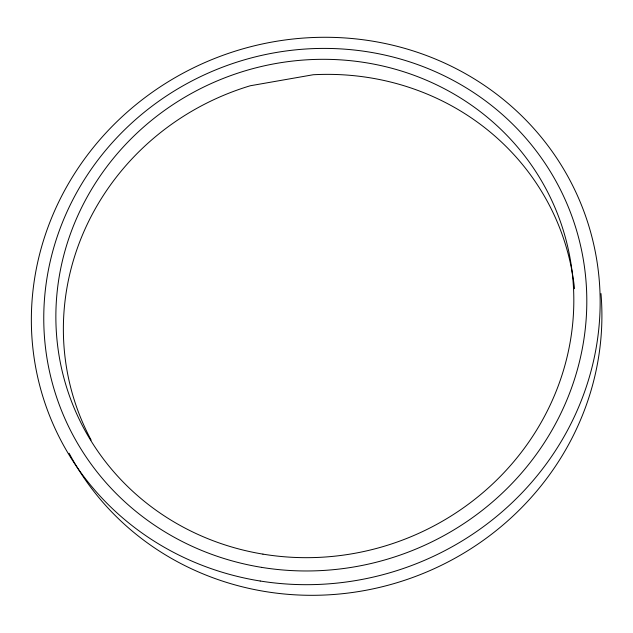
<?xml version="1.0" encoding="UTF-8"?>
<svg xmlns="http://www.w3.org/2000/svg" width="633" height="633" viewBox="0 0 633 633"><rect width="100%" height="100%" fill="white"/><g stroke="black" fill="none" stroke-linecap="round" stroke-linejoin="round"><path stroke-width="0.95" d="M574.527 288.711A257.639 245.636 -20.2 0 0 313.177 74.749L250.264 85.764A257.639 245.636 -20.2 0 0 91.128 440.077M600.978 293.562A282.927 269.816 -20.2 0 1 396.559 582.835A282.927 269.816 -20.2 0 1 69.124 453.252M260.203 581.015A286.045 271.992 -20.2 0 0 585.09 214.658A286.045 271.992 -20.2 0 0 101.984 137.266A286.045 271.992 -20.2 0 0 260.203 581.015M262.94 554.128A260.479 247.614 -20.2 0 0 560.529 221.969A260.479 247.614 -20.2 0 0 121.069 149.38A260.479 247.614 -20.2 0 0 262.94 554.128M261.548 567.358A273.092 259.641 -20.2 0 0 572.651 218.361A273.092 259.641 -20.2 0 0 111.661 143.351A273.092 259.641 -20.2 0 0 261.548 567.358"/></g></svg>
